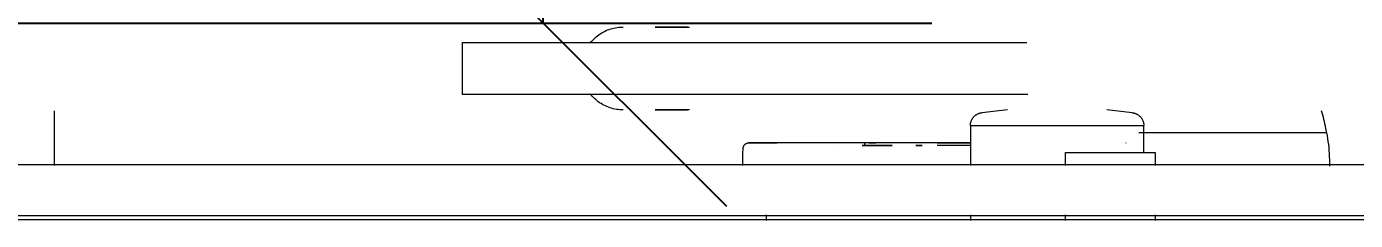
# Model space of a CAD drawing. Header units: millimetres. Extents: x -174154 to -170572, y -111302 to -109817.
# Drawn here: x -170905.21 to -170900.08, y -110583.71 to -110582.96 of the extents above; entities that cross this region are included whole.
import ezdxf

# ---------------------------------------------------------------- set-up
doc = ezdxf.new("R2010")
doc.units = ezdxf.units.MM
doc.linetypes.add('ACAD_ISO02W100', pattern=[15, 12, -3])
doc.layers.get('Defpoints').update_dxf_attribs({"color": 70})
for name, color, linetype, lineweight in [('!Подложка', 252, 'ACAD_ISO02W100', 25), ('Размеры', 7, 'Continuous', 9), ('Специальное оборудование', 7, 'Continuous', 18)]:
    doc.layers.add(name, color=color, linetype=linetype, lineweight=lineweight)
doc.styles.add('GOST Common', font='GOST Common.ttf', dxfattribs={"width": 0.9, "height": 250})
doc.dimstyles.new('ADSK_Проверочный', dxfattribs={"dimscale": 304.8, "dimtxt": 251.428749, "dimasz": 0.463911, "dimexe": 0.492126, "dimexo": 0.492126, "dimgap": 0.164042, "dimtad": 1, "dimdec": 0, "dimdsep": 46, "dimtxsty": 'GOST Common', "dimblk1": 'OBLIQUE', "dimblk2": 'OBLIQUE', "dimsah": 1, "dimcen": 0.09, "dimazin": 0, "dimtfac": 1, "dimtdec": 4, "dimtix": 1, "dimtmove": 0, "dimatfit": 3, "dimfxl": 1, "dimtvp": 1, "dimtolj": 1, "dimtzin": 0, "dimarcsym": 2})

# ---------------------------------------------------------------- blocks, each defined once
blk = doc.blocks.new('Medical_All_ARJO_Enterprise-8000_Patient-Bed - Citadel-235586-В_АР_ПЭ_02 Этаж')
at = {"layer": 'Специальное оборудование'}
for p, q in [((271.41, 514.46), (263.73, 514.46)), ((263.73, 514.46), (276.93, 514.46)), ((276.25, 514.46), (271.41, 514.46)), ((189.25, 508.46), (189.25, 488.45)), ((189.25, 508.46), (239.32, 508.46)), ((239.32, 508.46), (407.2, 508.46)), ((239.32, 488.45), (189.25, 488.45)), ((407.55, 488.45), (239.32, 488.45)), ((276.93, 482.46), (263.73, 482.46)), ((263.73, 482.46), (271.41, 482.46)), ((271.41, 482.46), (276.25, 482.46)), ((399.71, 482.46), (389.86, 481.38)), ((447.86, 481.38), (438.01, 482.46)), ((31.69, 482.07), (31.69, 475.26)), ((31.69, 475.26), (31.69, 472.43)), ((31.69, 472.43), (31.69, 463.22)), ((385.39, 476.41), (385.39, 460.99)), ((385.39, 476.41), (389.88, 476.41)), ((389.88, 476.41), (402.13, 476.41)), ((402.14, 476.41), (418.86, 476.41)), ((418.89, 476.41), (452.39, 476.41)), ((450.4, 473.76), (494.88, 473.76)), ((452.39, 466), (452.39, 476.41)), ((494.88, 473.76), (500.12, 473.76)), ((500.12, 473.76), (522.91, 473.76)), ((523.18, 472.43), (522.62, 475.26)), ((334.33, 468.77), (334.33, 468.77)), ((355.26, 468.77), (343.58, 468.77)), ((343.58, 468.77), (355.26, 468.77)), ((344.58, 469.7), (344.58, 468.77)), ((346.15, 469.7), (348.88, 469.7)), ((355.27, 468.77), (355.27, 468.77)), ((372.53, 469.7), (355.85, 469.7)), ((372.53, 469.7), (356.1, 469.7)), ((366.6, 468.77), (364.32, 468.77)), ((364.32, 468.77), (366.6, 468.77)), ((366.8, 468.77), (364.55, 468.77)), ((364.55, 468.77), (366.8, 468.77)), ((372.53, 469.7), (375.44, 469.7)), ((372.53, 469.7), (385.37, 469.7)), ((385.37, 469.7), (372.53, 469.7)), ((372.53, 469.7), (385.48, 469.7)), ((385.48, 469.7), (372.53, 469.7)), ((385.37, 468.77), (372.53, 468.77)), ((385.48, 468.77), (372.53, 468.77)), ((445.22, 469.7), (445.31, 469.7)), ((31.69, 463.22), (31.69, 460.99)), ((422.07, 466), (439.72, 466)), ((422.07, 460.99), (422.07, 466)), ((439.72, 466), (456.74, 466)), ((456.79, 460.99), (456.79, 466)), ((524.1, 460.76), (524.07, 463.22)), ((785.78, 461.23), (1.73, 461.23)), ((1.73, 441.72), (785.78, 441.72)), ((306.53, 441.95), (306.53, 439.78)), ((385.39, 441.95), (385.39, 439.78)), ((422.07, 439.78), (422.07, 441.95)), ((456.79, 439.78), (456.79, 441.95)), ((729.01, 440.06), (42.34, 440.06))]:
    blk.add_line(p, q, dxfattribs=at)
at = {"layer": 'Специальное оборудование', "flags": 128}
for points in [[(238.79, 508.38), (239.2, 508.88), (239.62, 509.35), (240.07, 509.81), (240.53, 510.26), (241.01, 510.68), (241.51, 511.08), (242.02, 511.46), (242.55, 511.83), (243.09, 512.17), (243.64, 512.49), (244.21, 512.78), (244.79, 513.06), (245.38, 513.31), (245.98, 513.53), (246.59, 513.74), (247.2, 513.91), (247.82, 514.07), (248.45, 514.19), (249.08, 514.3), (249.72, 514.38), (250.35, 514.43), (250.99, 514.45), (251.34, 514.46)], [(251.34, 482.46), (250.7, 482.47), (250.06, 482.51), (249.42, 482.57), (248.79, 482.66), (248.16, 482.78), (247.53, 482.92), (246.92, 483.08), (246.3, 483.27), (245.7, 483.48), (245.11, 483.72), (244.52, 483.98), (243.95, 484.27), (243.39, 484.57), (242.84, 484.9), (242.3, 485.25), (241.78, 485.62), (241.28, 486.02), (240.79, 486.43), (240.32, 486.86), (239.86, 487.31), (239.42, 487.78), (239.01, 488.26)], [(385.39, 476.41), (385.4, 476.61), (385.41, 476.81), (385.43, 477), (385.46, 477.2), (385.49, 477.4), (385.54, 477.59), (385.59, 477.79), (385.65, 477.98), (385.71, 478.17), (385.79, 478.35), (385.87, 478.54), (385.96, 478.72), (386.05, 478.89), (386.16, 479.06), (386.27, 479.23), (386.38, 479.39), (386.51, 479.55), (386.63, 479.7), (386.77, 479.85), (386.91, 479.99), (387.06, 480.13), (387.21, 480.26), (387.36, 480.38), (387.53, 480.5), (387.69, 480.61), (387.86, 480.72), (388.04, 480.82), (388.22, 480.91), (388.4, 480.99), (388.58, 481.07), (388.77, 481.14), (388.96, 481.2), (389.15, 481.25), (389.35, 481.3), (389.54, 481.33), (389.74, 481.36), (389.86, 481.38)], [(447.86, 481.38), (448.06, 481.35), (448.26, 481.32), (448.46, 481.28), (448.65, 481.23), (448.84, 481.17), (449.03, 481.11), (449.22, 481.03), (449.4, 480.96), (449.58, 480.87), (449.76, 480.78), (449.93, 480.67), (450.1, 480.57), (450.26, 480.45), (450.42, 480.33), (450.58, 480.21), (450.73, 480.07), (450.87, 479.93), (451.01, 479.79), (451.14, 479.64), (451.27, 479.48), (451.39, 479.32), (451.5, 479.16), (451.61, 478.99), (451.71, 478.82), (451.8, 478.64), (451.89, 478.46), (451.96, 478.27), (452.04, 478.09), (452.1, 477.9), (452.16, 477.71), (452.2, 477.51), (452.24, 477.32), (452.28, 477.12), (452.3, 476.92), (452.32, 476.72), (452.33, 476.52), (452.33, 476.41)], [(297.55, 460.99), (297.53, 462.44), (297.6, 465.44), (297.74, 467.85)], [(297.74, 467.85), (297.75, 467.93), (297.76, 468.01), (297.77, 468.09), (297.79, 468.16), (297.81, 468.24), (297.84, 468.32), (297.86, 468.39), (297.89, 468.47), (297.92, 468.54), (297.96, 468.61), (298, 468.68), (298.04, 468.75), (298.08, 468.82), (298.13, 468.89), (298.18, 468.95), (298.23, 469.01), (298.28, 469.07), (298.34, 469.13), (298.4, 469.18), (298.46, 469.23), (298.52, 469.28), (298.58, 469.33), (298.65, 469.38), (298.72, 469.42), (298.79, 469.46), (298.86, 469.49), (298.93, 469.53), (299, 469.56), (299.08, 469.59), (299.16, 469.61), (299.23, 469.63), (299.31, 469.65), (299.39, 469.67), (299.47, 469.68), (299.55, 469.69), (299.63, 469.69), (299.71, 469.7), (299.74, 469.7)], [(372.53, 469.7), (369.61, 469.7), (366.71, 469.7), (363.81, 469.7), (360.93, 469.7), (358.06, 469.7), (355.22, 469.7), (352.41, 469.7), (349.63, 469.7), (346.88, 469.7), (344.18, 469.7), (341.52, 469.7), (338.91, 469.7), (336.36, 469.7), (333.86, 469.7), (331.43, 469.7), (329.06, 469.7), (326.76, 469.7), (324.53, 469.7), (322.38, 469.7), (320.31, 469.7), (318.32, 469.7), (316.42, 469.7), (314.61, 469.7), (312.9, 469.7), (311.28, 469.7), (309.75, 469.7), (308.33, 469.7), (307.01, 469.7), (305.79, 469.7), (304.68, 469.7), (303.68, 469.7), (302.79, 469.7), (302.01, 469.7), (301.35, 469.7), (300.8, 469.7), (300.36, 469.7), (300.04, 469.7), (299.83, 469.7), (299.74, 469.7), (299.74, 469.7)], [(299.74, 469.7), (299.79, 469.7), (299.97, 469.7), (300.26, 469.7), (300.67, 469.7), (301.19, 469.7), (301.82, 469.7), (302.57, 469.7), (303.43, 469.7), (304.4, 469.7), (305.48, 469.7), (306.67, 469.7), (307.96, 469.7), (309.36, 469.7), (310.85, 469.7)], [(385.13, 469.7), (384.9, 469.7), (382.02, 469.7), (379.12, 469.7), (376.22, 469.7), (373.31, 469.7), (372.53, 469.7)], [(445.39, 469.7), (445.47, 469.69), (445.55, 469.68)], [(42.34, 440.06), (27.83, 440.06), (13.13, 440.06), (-1.74, 440.06), (-16.74, 440.06), (-31.86, 440.06), (-47.07, 440.06), (-62.35, 440.06), (-77.67, 440.06), (-88.81, 440.06)]]:
    blk.add_lwpolyline(points, dxfattribs=at)
at = {"layer": 'Специальное оборудование'}
for centre, major_axis, start_param, end_param in [((510.74, 455.41), (0, 40), 5.231762, 5.442046), ((517.24, 462.5), (0, 20), 4.748168, 5.231762)]:
    blk.add_ellipse(centre, major_axis=major_axis, ratio=0.34202, start_param=start_param, end_param=end_param, dxfattribs=at)
blk = doc.blocks.new('_Oblique')
at = {"color": 0, "linetype": 'ByBlock', "lineweight": -2}
blk.add_line((-0.5, -0.5), (0.5, 0.5), dxfattribs=at)
blk = doc.blocks.new('*D510')
at = {"layer": 'Defpoints', "color": 0, "transparency": 16777216}
for p in [(1874.73, 5014.83), (1974.72, 5014.83), (1581.3, 4183.83)]:
    blk.add_point(p, dxfattribs=at)
at = {"layer": 'Размеры', "color": 0, "lineweight": -2, "transparency": 16777216}
for p, q in [((1974.72, 4183.83), (1974.72, 5014.83)), ((2024.73, 5014.83), (2124.72, 5014.83)), ((1731.3, 4183.83), (2124.72, 4183.83))]:
    blk.add_line(p, q, dxfattribs=at)
at = {"layer": 'Размеры', "color": 0, "lineweight": -2, "transparency": 16777216, "xscale": 141.4, "yscale": 141.4, "zscale": 141.4}
for p, rotation in [((1974.72, 5014.83), 90), ((1974.72, 4183.83), 270)]:
    blk.add_blockref('_Oblique', p, dxfattribs=dict(at, rotation=rotation))
at = {"layer": 'Размеры', "color": 0, "lineweight": 20, "transparency": 16777216, "insert": (1799.72, 4599.33), "char_height": 250, "width": 511.3805, "attachment_point": 5, "rotation": 90, "style": 'GOST Common'}
blk.add_mtext('\\A1;831', dxfattribs=at)
blk = doc.blocks.new('A$C02fe7d8c')
at = {"layer": 'Специальное оборудование', "color": 251, "lineweight": 20, "true_color": 0x636466}
blk.add_blockref('Medical_All_ARJO_Enterprise-8000_Patient-Bed - Citadel-235586-В_АР_ПЭ_02 Этаж', (1754.22, 3667.87), dxfattribs=at)
at = {"layer": 'Размеры', "color": 251, "lineweight": 20, "true_color": 0x636466}
dim = blk.add_linear_dim(base=(1974.72, 5014.83), p1=(1581.3, 4183.83), p2=(1874.73, 5014.83), angle=90, dimstyle='ADSK_Проверочный', override={"dimpost": '<>', "dimfxl": 881.285115}, dxfattribs=at)
dim.commit()
dim.dimension.update_dxf_attribs({"geometry": '*D510', "text_midpoint": (1799.72, 4599.33)})

msp = doc.modelspace()

# ---------------------------------------------------------------- block references
at = {"layer": '!Подложка', "ltscale": 20, "xscale": 0.01, "yscale": 0.01, "zscale": 0.01}
msp.add_blockref('A$C02fe7d8c', (-170922.9628, -110624.7877), dxfattribs=at)

doc.saveas('drawing.dxf')
